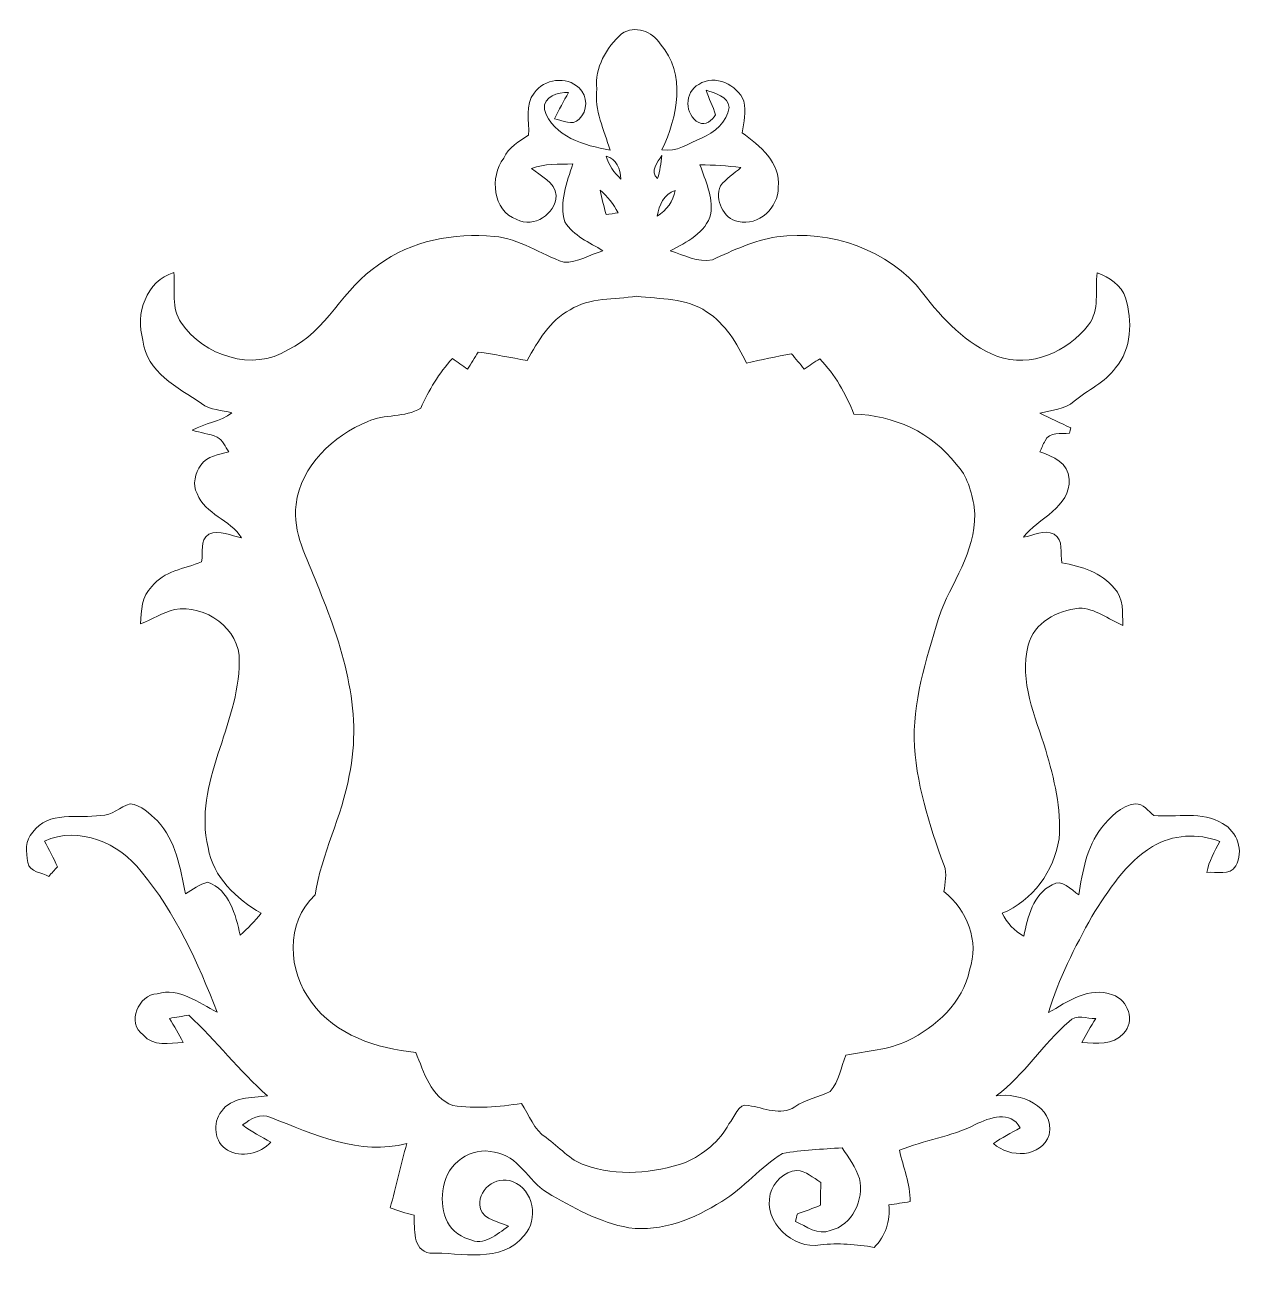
# Model space of a CAD drawing. Header units: centimetres. Extents: x -16.3 to 16.3, y -8.2 to 8.2.
# Drawn here: x -16.31 to -0.16, y -8.24 to 8.18 of the extents above; entities that cross this region are included whole.
import ezdxf

# ---------------------------------------------------------------- set-up
doc = ezdxf.new("R2010")
doc.units = ezdxf.units.CM
doc.header["$MEASUREMENT"] = 0
doc.layers.add('Layer 1', color=7, linetype='Continuous')

msp = doc.modelspace()

# ---------------------------------------------------------------- linework, layer by layer
at = {"layer": 'Layer 1', "color": 250, "lineweight": 9}
for points, knots in [([(-8.40781, 8.06272), (-8.22931, 8.18196), (-7.99859, 8.09658), (-7.89382, 7.9276), (-7.89382, 7.9276), (-7.54351, 7.53461), (-7.66804, 6.95888), (-7.87195, 6.52531), (-7.87195, 6.52531), (-7.68145, 6.48792), (-7.51705, 6.61068), (-7.34948, 6.68159), (-7.34948, 6.68159), (-7.17733, 6.75321), (-7.01011, 6.89291), (-6.98189, 7.08693), (-6.98189, 7.08693), (-6.99635, 7.23651), (-7.16992, 7.27108), (-7.28457, 7.31659), (-7.28457, 7.31659), (-7.25529, 7.20264), (-7.19426, 7.10069), (-7.16321, 6.9878), (-7.16321, 6.9878), (-7.20731, 6.91548), (-7.29374, 6.83964), (-7.38264, 6.88585), (-7.38264, 6.88585), (-7.57702, 6.98392), (-7.57526, 7.29084), (-7.38441, 7.39209), (-7.38441, 7.39209), (-7.16286, 7.53249), (-6.87923, 7.38891), (-6.78539, 7.16843), (-6.78539, 7.16843), (-6.75964, 7.03014), (-6.7861, 6.88832), (-6.80973, 6.75144), (-6.80973, 6.75144), (-6.57443, 6.57717), (-6.29785, 6.35845), (-6.33242, 6.02648), (-6.33242, 6.02648), (-6.32713, 5.75978), (-6.59101, 5.51213), (-6.86124, 5.57352), (-6.86124, 5.57352), (-7.06303, 5.61338), (-7.1745, 5.86279), (-7.09689, 6.04695), (-7.09689, 6.04695), (-7.02422, 6.14572), (-6.91556, 6.21028), (-6.82596, 6.29177), (-6.82596, 6.29177), (-7.00623, 6.31294), (-7.1872, 6.32458), (-7.36853, 6.32529), (-7.36853, 6.32529), (-7.2941, 6.11856), (-7.19743, 5.90548), (-7.2246, 5.68006), (-7.2246, 5.68006), (-7.28951, 5.42218), (-7.54704, 5.30222), (-7.76117, 5.18652), (-7.76117, 5.18652), (-7.57985, 5.13077), (-7.39816, 5.02777), (-7.20308, 5.06799), (-7.20308, 5.06799), (-6.92932, 5.19322), (-6.65169, 5.32375), (-6.35112, 5.37138), (-6.35112, 5.37138), (-5.63851, 5.46557), (-4.86804, 5.20697), (-4.4186, 4.62948), (-4.4186, 4.62948), (-4.15331, 4.28482), (-3.84463, 3.94827), (-3.42906, 3.78776), (-3.42906, 3.78776), (-2.9888, 3.6276), (-2.4956, 3.84879), (-2.22326, 4.20474), (-2.22326, 4.20474), (-2.06909, 4.40124), (-2.13647, 4.66547), (-2.1086, 4.89583), (-2.1086, 4.89583), (-1.94739, 4.83621), (-1.78546, 4.73391), (-1.73043, 4.56175), (-1.73043, 4.56175), (-1.63906, 4.25659), (-1.64647, 3.88689), (-1.86448, 3.6343), (-1.86448, 3.6343), (-2.00065, 3.43639), (-2.23455, 3.34749), (-2.41058, 3.19333), (-2.41058, 3.19333), (-2.53617, 3.07973), (-2.71045, 3.07761), (-2.86462, 3.03316), (-2.86462, 3.03316), (-2.72986, 2.9679), (-2.59332, 2.9044), (-2.4568, 2.84125), (-2.4568, 2.84125), (-2.46138, 2.82361), (-2.47021, 2.78868), (-2.47479, 2.77139), (-2.47479, 2.77139), (-2.58168, 2.75165), (-2.74503, 2.79504), (-2.79688, 2.67016), (-2.79688, 2.67016), (-2.82299, 2.62218), (-2.84416, 2.57207), (-2.86603, 2.52198), (-2.86603, 2.52198), (-2.69458, 2.46412), (-2.48467, 2.37311), (-2.47832, 2.16109), (-2.47832, 2.16109), (-2.45433, 1.78714), (-2.88966, 1.64533), (-3.08475, 1.39028), (-3.08475, 1.39028), (-2.95281, 1.41143), (-2.80817, 1.50316), (-2.67835, 1.4319), (-2.67835, 1.4319), (-2.54887, 1.35218), (-2.5972, 1.17966), (-2.57357, 1.05054), (-2.57357, 1.05054), (-2.31745, 1.00715), (-2.04757, 0.92601), (-1.8793, 0.71294), (-1.8793, 0.71294), (-1.7523, 0.58347), (-1.77347, 0.38979), (-1.76676, 0.22328), (-1.76676, 0.22328), (-1.95938, 0.30301), (-2.13012, 0.45012), (-2.34779, 0.45153), (-2.34779, 0.45153), (-2.63672, 0.41766), (-2.94364, 0.26491), (-3.02125, -0.04025), (-3.02125, -0.04025), (-3.14296, -0.51791), (-2.926, -0.98181), (-2.78842, -1.42913), (-2.78842, -1.42913), (-2.67694, -1.80978), (-2.5785, -2.20454), (-2.61131, -2.60423), (-2.61131, -2.60423), (-2.67694, -3.02968), (-2.96198, -3.42832), (-3.36486, -3.59307), (-3.36486, -3.59307), (-3.29959, -3.71936), (-3.2054, -3.82908), (-3.07805, -3.89681), (-3.07805, -3.89681), (-3.02725, -3.64458), (-2.95528, -3.34189), (-2.7034, -3.21383), (-2.7034, -3.21383), (-2.56792, -3.12705), (-2.45574, -3.28298), (-2.35061, -3.34895), (-2.35061, -3.34895), (-2.30193, -3.03956), (-2.24513, -2.7136), (-2.04828, -2.4596), (-2.04828, -2.4596), (-1.93469, -2.31707), (-1.79181, -2.1682), (-1.60166, -2.14104), (-1.60166, -2.14104), (-1.4983, -2.14315), (-1.4281, -2.23311), (-1.35825, -2.29767), (-1.35825, -2.29767), (-1.05486, -2.32307), (-0.71901, -2.23452), (-0.4449, -2.4028), (-0.4449, -2.4028), (-0.25264, -2.50581), (-0.15915, -2.77357), (-0.27169, -2.96513), (-0.27169, -2.96513), (-0.34648, -3.10059), (-0.52604, -3.03603), (-0.6534, -3.05226), (-0.6534, -3.05226), (-0.62905, -2.90339), (-0.55144, -2.77251), (-0.48336, -2.64092), (-0.48336, -2.64092), (-0.77581, -2.52698), (-1.10319, -2.54814), (-1.37589, -2.70725), (-1.37589, -2.70725), (-1.73325, -2.92385), (-1.95585, -3.29145), (-2.1774, -3.63329), (-2.1774, -3.63329), (-2.40035, -4.04285), (-2.62119, -4.45949), (-2.75243, -4.90928), (-2.75243, -4.90928), (-2.49984, -4.76287), (-2.20562, -4.55474), (-1.90364, -4.67468), (-1.90364, -4.67468), (-1.69727, -4.73501), (-1.5999, -5.02641), (-1.75689, -5.1848), (-1.75689, -5.1848), (-1.89659, -5.34496), (-2.11779, -5.31463), (-2.30793, -5.30616), (-2.30793, -5.30616), (-2.25607, -5.19539), (-2.19045, -5.09238), (-2.12589, -4.98901), (-2.12589, -4.98901), (-2.24478, -4.98936), (-2.38555, -4.92481), (-2.47868, -5.02746), (-2.47868, -5.02746), (-2.82969, -5.32733), (-3.07064, -5.73408), (-3.44388, -6.01242), (-3.44388, -6.01242), (-3.13273, -5.96409), (-2.66812, -6.1433), (-2.74256, -6.52712), (-2.74256, -6.52712), (-2.84768, -6.83369), (-3.26537, -6.83933), (-3.48163, -6.64354), (-3.48163, -6.64354), (-3.36838, -6.56663), (-3.24668, -6.50313), (-3.12779, -6.4354), (-3.12779, -6.4354), (-3.24668, -6.20221), (-3.53772, -6.29923), (-3.72222, -6.39342), (-3.72222, -6.39342), (-4.04043, -6.55464), (-4.3985, -6.59944), (-4.72693, -6.73209), (-4.72693, -6.73209), (-4.67507, -6.95787), (-4.58475, -7.17906), (-4.5837, -7.41401), (-4.5837, -7.41401), (-4.67754, -7.42847), (-4.77173, -7.44258), (-4.86522, -7.45705), (-4.86522, -7.45705), (-4.84793, -7.66554), (-4.90896, -7.87331), (-5.06101, -8.01973), (-5.06101, -8.01973), (-5.29702, -7.98057), (-5.5355, -7.96046), (-5.77398, -7.9862), (-5.77398, -7.9862), (-6.13945, -8.05112), (-6.52927, -7.68388), (-6.4379, -7.3117), (-6.4379, -7.3117), (-6.39451, -7.15295), (-6.25305, -7.01713), (-6.08689, -6.99914), (-6.08689, -6.99914), (-5.96589, -7.01113), (-5.86852, -7.09615), (-5.76904, -7.15895), (-5.76904, -7.15895), (-5.76974, -7.25914), (-5.77045, -7.36003), (-5.7708, -7.46093), (-5.7708, -7.46093), (-5.87134, -7.50361), (-5.97471, -7.53924), (-6.07842, -7.57346), (-6.07842, -7.57346), (-6.08477, -7.59957), (-6.09712, -7.65143), (-6.10347, -7.67753), (-6.10347, -7.67753), (-5.95989, -7.73609), (-5.80643, -7.86768), (-5.64239, -7.79571), (-5.64239, -7.79571), (-5.34853, -7.7308), (-5.19295, -7.38578), (-5.25539, -7.10744), (-5.25539, -7.10744), (-5.30619, -6.95857), (-5.39933, -6.8291), (-5.48611, -6.69963), (-5.48611, -6.69963), (-5.74963, -6.72009), (-6.01669, -6.72644), (-6.27633, -6.77477), (-6.27633, -6.77477), (-6.5702, -6.95187), (-6.78433, -7.2348), (-7.08031, -7.40977), (-7.08031, -7.40977), (-7.44332, -7.64155), (-7.87018, -7.81935), (-8.30904, -7.75973), (-8.30904, -7.75973), (-8.70168, -7.69058), (-9.05375, -7.49021), (-9.39453, -7.29371), (-9.39453, -7.29371), (-9.64501, -7.13955), (-9.77517, -6.79629), (-10.09198, -6.75996), (-10.09198, -6.75996), (-10.39466, -6.67247), (-10.72627, -6.912), (-10.76437, -7.21716), (-10.76437, -7.21716), (-10.82681, -7.4888), (-10.73156, -7.83239), (-10.42994, -7.90966), (-10.42994, -7.90966), (-10.23026, -8.00985), (-10.06058, -7.8451), (-9.90677, -7.73962), (-9.90677, -7.73962), (-10.03518, -7.67295), (-10.22603, -7.66377), (-10.27789, -7.50714), (-10.27789, -7.50714), (-10.34138, -7.26831), (-10.07186, -7.05735), (-9.85032, -7.14872), (-9.85032, -7.14872), (-9.57339, -7.25208), (-9.50001, -7.65072), (-9.69863, -7.86274), (-9.69863, -7.86274), (-9.99884, -8.24303), (-10.53048, -8.08146), (-10.94711, -8.09804), (-10.94711, -8.09804), (-11.18312, -8.04971), (-11.14643, -7.77631), (-11.1556, -7.59216), (-11.1556, -7.59216), (-11.26426, -7.56888), (-11.37009, -7.53501), (-11.47345, -7.49409), (-11.47345, -7.49409), (-11.38949, -7.21222), (-11.33693, -6.92259), (-11.2505, -6.64178), (-11.2505, -6.64178), (-11.87844, -6.81217), (-12.48205, -6.51971), (-13.05355, -6.29888), (-13.05355, -6.29888), (-13.19007, -6.23079), (-13.32025, -6.31969), (-13.42749, -6.39765), (-13.42749, -6.39765), (-13.31143, -6.48832), (-13.17808, -6.55111), (-13.05213, -6.62696), (-13.05213, -6.62696), (-13.19607, -6.77689), (-13.44372, -6.83898), (-13.62822, -6.73173), (-13.62822, -6.73173), (-13.80179, -6.62978), (-13.83142, -6.36908), (-13.7076, -6.21774), (-13.7076, -6.21774), (-13.57425, -6.02336), (-13.30966, -6.03994), (-13.09941, -6.01242), (-13.09941, -6.01242), (-13.47159, -5.68081), (-13.77392, -5.28182), (-14.1394, -4.94315), (-14.1394, -4.94315), (-14.22477, -4.9562), (-14.31014, -4.96996), (-14.39516, -4.98478), (-14.39516, -4.98478), (-14.33519, -5.09061), (-14.26922, -5.19362), (-14.21524, -5.30298), (-14.21524, -5.30298), (-14.39657, -5.31568), (-14.61, -5.36472), (-14.74441, -5.20315), (-14.74441, -5.20315), (-14.96595, -5.05003), (-14.81003, -4.66869), (-14.55744, -4.65952), (-14.55744, -4.65952), (-14.26922, -4.57168), (-14.00605, -4.77982), (-13.76404, -4.90399), (-13.76404, -4.90399), (-14.0198, -4.24606), (-14.31367, -3.58531), (-14.76946, -3.03921), (-14.76946, -3.03921), (-15.06085, -2.66174), (-15.59425, -2.42996), (-16.05357, -2.63493), (-16.05357, -2.63493), (-15.99323, -2.74782), (-15.9301, -2.85894), (-15.88106, -2.97747), (-15.88106, -2.97747), (-15.91881, -3.0191), (-15.95655, -3.06108), (-15.99395, -3.10342), (-15.99395, -3.10342), (-16.0825, -3.05332), (-16.25006, -3.04873), (-16.27264, -2.91997), (-16.27264, -2.91997), (-16.29734, -2.78627), (-16.3125, -2.62328), (-16.2056, -2.51816), (-16.2056, -2.51816), (-16.00241, -2.22817), (-15.60201, -2.34106), (-15.3078, -2.29661), (-15.3078, -2.29661), (-15.15469, -2.30367), (-15.05415, -2.17526), (-14.91551, -2.14315), (-14.91551, -2.14315), (-14.76875, -2.15727), (-14.65833, -2.27298), (-14.55638, -2.36858), (-14.55638, -2.36858), (-14.30696, -2.63105), (-14.25616, -2.99617), (-14.18208, -3.33448), (-14.18208, -3.33448), (-14.08577, -3.28157), (-13.99828, -3.20537), (-13.88857, -3.18173), (-13.88857, -3.18173), (-13.60141, -3.28368), (-13.51921, -3.616), (-13.45959, -3.88057), (-13.45959, -3.88057), (-13.35658, -3.79486), (-13.26592, -3.69573), (-13.18196, -3.59201), (-13.18196, -3.59201), (-13.5111, -3.3994), (-13.81625, -3.11506), (-13.8854, -2.72242), (-13.8854, -2.72242), (-14.08401, -1.86128), (-13.473, -1.1014), (-13.47088, -0.25509), (-13.47088, -0.25509), (-13.45889, 0.18694), (-13.9235, 0.49739), (-14.33095, 0.4353), (-14.33095, 0.4353), (-14.48759, 0.38944), (-14.62693, 0.30124), (-14.77898, 0.24374), (-14.77898, 0.24374), (-14.76628, 0.41307), (-14.7691, 0.61275), (-14.62835, 0.73657), (-14.62835, 0.73657), (-14.47453, 0.94612), (-14.19337, 0.97117), (-13.97147, 1.06607), (-13.97147, 1.06607), (-13.94078, 1.18636), (-14.00252, 1.35358), (-13.87481, 1.43049), (-13.87481, 1.43049), (-13.73194, 1.49328), (-13.58201, 1.41038), (-13.44054, 1.38428), (-13.44054, 1.38428), (-13.59294, 1.62698), (-13.9242, 1.69084), (-14.02862, 1.96953), (-14.02862, 1.96953), (-14.10059, 2.08736), (-14.04979, 2.24082), (-13.981, 2.34772), (-13.981, 2.34772), (-13.89915, 2.47048), (-13.74111, 2.48459), (-13.61093, 2.52092), (-13.61093, 2.52092), (-13.65644, 2.58972), (-13.68749, 2.67721), (-13.76333, 2.71849), (-13.76333, 2.71849), (-13.87023, 2.76116), (-13.98558, 2.7767), (-14.0953, 2.80949), (-14.0953, 2.80949), (-13.92667, 2.90264), (-13.72418, 2.91992), (-13.56931, 3.03916), (-13.56931, 3.03916), (-13.70407, 3.0755), (-13.85435, 3.07515), (-13.97112, 3.16193), (-13.97112, 3.16193), (-14.28298, 3.37783), (-14.7056, 3.57503), (-14.74723, 4.00224), (-14.74723, 4.00224), (-14.85412, 4.3455), (-14.70313, 4.79106), (-14.33836, 4.89759), (-14.33836, 4.89759), (-14.31331, 4.67288), (-14.37999, 4.42699), (-14.23853, 4.22943), (-14.23853, 4.22943), (-13.94184, 3.79587), (-13.29273, 3.58173), (-12.82741, 3.87419), (-12.82741, 3.87419), (-12.30777, 4.11654), (-12.09681, 4.69862), (-11.62621, 5.00061), (-11.62621, 5.00061), (-11.193, 5.32375), (-10.62502, 5.42676), (-10.09586, 5.37667), (-10.09586, 5.37667), (-9.7586, 5.35091), (-9.48026, 5.14278), (-9.17086, 5.03446), (-9.17086, 5.03446), (-8.98955, 5.02742), (-8.82444, 5.13431), (-8.65476, 5.18828), (-8.65476, 5.18828), (-8.83326, 5.298), (-9.0474, 5.38408), (-9.15782, 5.57105), (-9.15782, 5.57105), (-9.2372, 5.83069), (-9.12889, 6.09316), (-9.05269, 6.33975), (-9.05269, 6.33975), (-9.23613, 6.32776), (-9.42699, 6.34504), (-9.60231, 6.27943), (-9.60231, 6.27943), (-9.47919, 6.17641), (-9.28941, 6.10057), (-9.27212, 5.91853), (-9.27212, 5.91853), (-9.282, 5.67335), (-9.56845, 5.48462), (-9.796, 5.60209), (-9.796, 5.60209), (-10.11667, 5.72168), (-10.15477, 6.16371), (-9.96849, 6.41489), (-9.96849, 6.41489), (-9.90324, 6.55883), (-9.7653, 6.63785), (-9.63971, 6.71969), (-9.63971, 6.71969), (-9.62172, 6.90349), (-9.69545, 7.12221), (-9.56387, 7.27743), (-9.56387, 7.27743), (-9.43722, 7.46546), (-9.13242, 7.50744), (-8.97085, 7.34481), (-8.97085, 7.34481), (-8.85337, 7.2411), (-8.85301, 7.03613), (-8.9705, 6.93206), (-8.9705, 6.93206), (-9.05551, 6.83399), (-9.19098, 6.9176), (-9.29364, 6.93383), (-9.29364, 6.93383), (-9.24037, 7.05554), (-9.17086, 7.16878), (-9.11019, 7.28661), (-9.11019, 7.28661), (-9.24777, 7.29084), (-9.44639, 7.23298), (-9.43015, 7.06083), (-9.43015, 7.06083), (-9.31304, 6.69465), (-8.89606, 6.5814), (-8.55951, 6.52214), (-8.55951, 6.52214), (-8.641, 6.78743), (-8.76624, 7.04531), (-8.7366, 7.33282), (-8.7366, 7.33282), (-8.76412, 7.61504), (-8.6089, 7.87927), (-8.40781, 8.06272), (-8.40781, 8.06272), (-8.40781, 8.06272), (-8.40781, 8.06272), (-8.40781, 8.06272)], [0, 0, 0, 0, 0.00625, 0.00625, 0.00625, 0.00625, 0.0125, 0.0125, 0.0125, 0.0125, 0.01875, 0.01875, 0.01875, 0.01875, 0.025, 0.025, 0.025, 0.025, 0.03125, 0.03125, 0.03125, 0.03125, 0.0375, 0.0375, 0.0375, 0.0375, 0.04375, 0.04375, 0.04375, 0.04375, 0.05, 0.05, 0.05, 0.05, 0.05625, 0.05625, 0.05625, 0.05625, 0.0625, 0.0625, 0.0625, 0.0625, 0.06875, 0.06875, 0.06875, 0.06875, 0.075, 0.075, 0.075, 0.075, 0.08125, 0.08125, 0.08125, 0.08125, 0.0875, 0.0875, 0.0875, 0.0875, 0.09375, 0.09375, 0.09375, 0.09375, 0.1, 0.1, 0.1, 0.1, 0.10625, 0.10625, 0.10625, 0.10625, 0.1125, 0.1125, 0.1125, 0.1125, 0.11875, 0.11875, 0.11875, 0.11875, 0.125, 0.125, 0.125, 0.125, 0.13125, 0.13125, 0.13125, 0.13125, 0.1375, 0.1375, 0.1375, 0.1375, 0.14375, 0.14375, 0.14375, 0.14375, 0.15, 0.15, 0.15, 0.15, 0.15625, 0.15625, 0.15625, 0.15625, 0.1625, 0.1625, 0.1625, 0.1625, 0.16875, 0.16875, 0.16875, 0.16875, 0.175, 0.175, 0.175, 0.175, 0.18125, 0.18125, 0.18125, 0.18125, 0.1875, 0.1875, 0.1875, 0.1875, 0.19375, 0.19375, 0.19375, 0.19375, 0.2, 0.2, 0.2, 0.2, 0.20625, 0.20625, 0.20625, 0.20625, 0.2125, 0.2125, 0.2125, 0.2125, 0.21875, 0.21875, 0.21875, 0.21875, 0.225, 0.225, 0.225, 0.225, 0.23125, 0.23125, 0.23125, 0.23125, 0.2375, 0.2375, 0.2375, 0.2375, 0.24375, 0.24375, 0.24375, 0.24375, 0.25, 0.25, 0.25, 0.25, 0.25625, 0.25625, 0.25625, 0.25625, 0.2625, 0.2625, 0.2625, 0.2625, 0.26875, 0.26875, 0.26875, 0.26875, 0.275, 0.275, 0.275, 0.275, 0.28125, 0.28125, 0.28125, 0.28125, 0.2875, 0.2875, 0.2875, 0.2875, 0.29375, 0.29375, 0.29375, 0.29375, 0.3, 0.3, 0.3, 0.3, 0.30625, 0.30625, 0.30625, 0.30625, 0.3125, 0.3125, 0.3125, 0.3125, 0.31875, 0.31875, 0.31875, 0.31875, 0.325, 0.325, 0.325, 0.325, 0.33125, 0.33125, 0.33125, 0.33125, 0.3375, 0.3375, 0.3375, 0.3375, 0.34375, 0.34375, 0.34375, 0.34375, 0.35, 0.35, 0.35, 0.35, 0.35625, 0.35625, 0.35625, 0.35625, 0.3625, 0.3625, 0.3625, 0.3625, 0.36875, 0.36875, 0.36875, 0.36875, 0.375, 0.375, 0.375, 0.375, 0.38125, 0.38125, 0.38125, 0.38125, 0.3875, 0.3875, 0.3875, 0.3875, 0.39375, 0.39375, 0.39375, 0.39375, 0.4, 0.4, 0.4, 0.4, 0.40625, 0.40625, 0.40625, 0.40625, 0.4125, 0.4125, 0.4125, 0.4125, 0.41875, 0.41875, 0.41875, 0.41875, 0.425, 0.425, 0.425, 0.425, 0.43125, 0.43125, 0.43125, 0.43125, 0.4375, 0.4375, 0.4375, 0.4375, 0.44375, 0.44375, 0.44375, 0.44375, 0.45, 0.45, 0.45, 0.45, 0.45625, 0.45625, 0.45625, 0.45625, 0.4625, 0.4625, 0.4625, 0.4625, 0.46875, 0.46875, 0.46875, 0.46875, 0.475, 0.475, 0.475, 0.475, 0.48125, 0.48125, 0.48125, 0.48125, 0.4875, 0.4875, 0.4875, 0.4875, 0.49375, 0.49375, 0.49375, 0.49375, 0.5, 0.5, 0.5, 0.5, 0.50625, 0.50625, 0.50625, 0.50625, 0.5125, 0.5125, 0.5125, 0.5125, 0.51875, 0.51875, 0.51875, 0.51875, 0.525, 0.525, 0.525, 0.525, 0.53125, 0.53125, 0.53125, 0.53125, 0.5375, 0.5375, 0.5375, 0.5375, 0.54375, 0.54375, 0.54375, 0.54375, 0.55, 0.55, 0.55, 0.55, 0.55625, 0.55625, 0.55625, 0.55625, 0.5625, 0.5625, 0.5625, 0.5625, 0.56875, 0.56875, 0.56875, 0.56875, 0.575, 0.575, 0.575, 0.575, 0.58125, 0.58125, 0.58125, 0.58125, 0.5875, 0.5875, 0.5875, 0.5875, 0.59375, 0.59375, 0.59375, 0.59375, 0.6, 0.6, 0.6, 0.6, 0.60625, 0.60625, 0.60625, 0.60625, 0.6125, 0.6125, 0.6125, 0.6125, 0.61875, 0.61875, 0.61875, 0.61875, 0.625, 0.625, 0.625, 0.625, 0.63125, 0.63125, 0.63125, 0.63125, 0.6375, 0.6375, 0.6375, 0.6375, 0.64375, 0.64375, 0.64375, 0.64375, 0.65, 0.65, 0.65, 0.65, 0.65625, 0.65625, 0.65625, 0.65625, 0.6625, 0.6625, 0.6625, 0.6625, 0.66875, 0.66875, 0.66875, 0.66875, 0.675, 0.675, 0.675, 0.675, 0.68125, 0.68125, 0.68125, 0.68125, 0.6875, 0.6875, 0.6875, 0.6875, 0.69375, 0.69375, 0.69375, 0.69375, 0.7, 0.7, 0.7, 0.7, 0.70625, 0.70625, 0.70625, 0.70625, 0.7125, 0.7125, 0.7125, 0.7125, 0.71875, 0.71875, 0.71875, 0.71875, 0.725, 0.725, 0.725, 0.725, 0.73125, 0.73125, 0.73125, 0.73125, 0.7375, 0.7375, 0.7375, 0.7375, 0.74375, 0.74375, 0.74375, 0.74375, 0.75, 0.75, 0.75, 0.75, 0.75625, 0.75625, 0.75625, 0.75625, 0.7625, 0.7625, 0.7625, 0.7625, 0.76875, 0.76875, 0.76875, 0.76875, 0.775, 0.775, 0.775, 0.775, 0.78125, 0.78125, 0.78125, 0.78125, 0.7875, 0.7875, 0.7875, 0.7875, 0.79375, 0.79375, 0.79375, 0.79375, 0.8, 0.8, 0.8, 0.8, 0.80625, 0.80625, 0.80625, 0.80625, 0.8125, 0.8125, 0.8125, 0.8125, 0.81875, 0.81875, 0.81875, 0.81875, 0.825, 0.825, 0.825, 0.825, 0.83125, 0.83125, 0.83125, 0.83125, 0.8375, 0.8375, 0.8375, 0.8375, 0.84375, 0.84375, 0.84375, 0.84375, 0.85, 0.85, 0.85, 0.85, 0.85625, 0.85625, 0.85625, 0.85625, 0.8625, 0.8625, 0.8625, 0.8625, 0.86875, 0.86875, 0.86875, 0.86875, 0.875, 0.875, 0.875, 0.875, 0.88125, 0.88125, 0.88125, 0.88125, 0.8875, 0.8875, 0.8875, 0.8875, 0.89375, 0.89375, 0.89375, 0.89375, 0.9, 0.9, 0.9, 0.9, 0.90625, 0.90625, 0.90625, 0.90625, 0.9125, 0.9125, 0.9125, 0.9125, 0.91875, 0.91875, 0.91875, 0.91875, 0.925, 0.925, 0.925, 0.925, 0.93125, 0.93125, 0.93125, 0.93125, 0.9375, 0.9375, 0.9375, 0.9375, 0.94375, 0.94375, 0.94375, 0.94375, 0.95, 0.95, 0.95, 0.95, 0.95625, 0.95625, 0.95625, 0.95625, 0.9625, 0.9625, 0.9625, 0.9625, 0.96875, 0.96875, 0.96875, 0.96875, 0.975, 0.975, 0.975, 0.975, 0.98125, 0.98125, 0.98125, 0.98125, 0.9875, 0.9875, 0.9875, 0.9875, 1, 1, 1, 1]), ([(-8.61313, 6.44276), (-8.57433, 6.32599), (-8.508, 6.22051), (-8.41628, 6.13796), (-8.41628, 6.13796), (-8.42651, 6.27025), (-8.4699, 6.40537), (-8.61313, 6.44276), (-8.61313, 6.44276), (-8.61313, 6.44276), (-8.61313, 6.44276), (-8.61313, 6.44276)], [0, 0, 0, 0, 0.25, 0.25, 0.25, 0.25, 0.5, 0.5, 0.5, 0.5, 1, 1, 1, 1]), ([(-7.93015, 6.14466), (-7.89488, 6.24238), (-7.88747, 6.35139), (-7.87265, 6.45123), (-7.87265, 6.45123), (-7.9291, 6.36303), (-8.03951, 6.23921), (-7.93015, 6.14466), (-7.93015, 6.14466), (-7.93015, 6.14466), (-7.93015, 6.14466), (-7.93015, 6.14466)], [0, 0, 0, 0, 0.25, 0.25, 0.25, 0.25, 0.5, 0.5, 0.5, 0.5, 1, 1, 1, 1]), ([(-8.69215, 5.98838), (-8.66816, 5.88114), (-8.6403, 5.7746), (-8.61207, 5.66771), (-8.61207, 5.66771), (-8.57256, 5.67335), (-8.49354, 5.68429), (-8.45403, 5.68993), (-8.45403, 5.68993), (-8.51188, 5.80494), (-8.59055, 5.90901), (-8.69215, 5.98838), (-8.69215, 5.98838), (-8.69215, 5.98838), (-8.69215, 5.98838), (-8.69215, 5.98838)], [0, 0, 0, 0, 0.2, 0.2, 0.2, 0.2, 0.4, 0.4, 0.4, 0.4, 0.6, 0.6, 0.6, 0.6, 1, 1, 1, 1]), ([(-7.93439, 5.64725), (-7.8088, 5.72133), (-7.72413, 5.8441), (-7.69697, 5.98768), (-7.69697, 5.98768), (-7.84619, 5.93653), (-7.91075, 5.79189), (-7.93439, 5.64725), (-7.93439, 5.64725), (-7.93439, 5.64725), (-7.93439, 5.64725), (-7.93439, 5.64725)], [0, 0, 0, 0, 0.25, 0.25, 0.25, 0.25, 0.5, 0.5, 0.5, 0.5, 1, 1, 1, 1]), ([(-9.08938, 4.40582), (-9.35925, 4.26401), (-9.51166, 3.98778), (-9.65982, 3.73343), (-9.65982, 3.73343), (-9.87608, 3.76976), (-10.0902, 3.81598), (-10.30717, 3.84561), (-10.30717, 3.84561), (-10.35374, 3.76871), (-10.39925, 3.69145), (-10.44934, 3.61701), (-10.44934, 3.61701), (-10.51531, 3.66464), (-10.58128, 3.71226), (-10.64795, 3.75883), (-10.64795, 3.75883), (-10.82716, 3.56586), (-10.9591, 3.33796), (-11.06811, 3.10054), (-11.06811, 3.10054), (-11.27378, 2.97284), (-11.54895, 3.02717), (-11.76908, 2.9231), (-11.76908, 2.9231), (-12.23087, 2.73613), (-12.65385, 2.34101), (-12.71946, 1.8263), (-12.71946, 1.8263), (-12.76921, 1.44883), (-12.57236, 1.11016), (-12.44077, 0.77044), (-12.44077, 0.77044), (-12.1141, -0.02578), (-11.82376, -0.89891), (-12.01638, -1.76674), (-12.01638, -1.76674), (-12.10563, -2.31143), (-12.38609, -2.80355), (-12.46617, -3.34895), (-12.46617, -3.34895), (-12.86446, -3.71619), (-12.82953, -4.36213), (-12.5138, -4.77064), (-12.5138, -4.77064), (-12.19594, -5.2102), (-11.64984, -5.38236), (-11.13338, -5.43739), (-11.13338, -5.43739), (-11.02437, -5.69774), (-10.93406, -6.02759), (-10.64125, -6.14048), (-10.64125, -6.14048), (-10.34033, -6.18528), (-10.03165, -6.15988), (-9.73179, -6.11155), (-9.73179, -6.11155), (-9.63513, -6.2696), (-9.56704, -6.45974), (-9.40653, -6.56593), (-9.40653, -6.56593), (-9.23331, -6.68728), (-9.0975, -6.86226), (-8.89041, -6.93246), (-8.89041, -6.93246), (-8.46214, -7.08063), (-7.98413, -7.04112), (-7.5608, -6.89366), (-7.5608, -6.89366), (-7.32232, -6.78747), (-7.10783, -6.61673), (-6.98506, -6.38248), (-6.98506, -6.38248), (-6.90957, -6.31052), (-6.869, -6.09638), (-6.72365, -6.14083), (-6.72365, -6.14083), (-6.52292, -6.16658), (-6.29891, -6.28582), (-6.11229, -6.15741), (-6.11229, -6.15741), (-5.97118, -6.05652), (-5.79444, -6.03253), (-5.64239, -5.95421), (-5.64239, -5.95421), (-5.52774, -5.81733), (-5.50022, -5.63354), (-5.43813, -5.47197), (-5.43813, -5.47197), (-5.16402, -5.41834), (-4.87545, -5.40776), (-4.62109, -5.28252), (-4.62109, -5.28252), (-4.24045, -5.09343), (-3.88732, -4.7784), (-3.79595, -4.34555), (-3.79595, -4.34555), (-3.66895, -3.96278), (-3.82453, -3.54509), (-4.13673, -3.30556), (-4.13673, -3.30556), (-4.12508, -3.19055), (-4.09017, -3.07025), (-4.13568, -2.95807), (-4.13568, -2.95807), (-4.33428, -2.41585), (-4.51068, -1.85705), (-4.53326, -1.27532), (-4.53326, -1.27532), (-4.53008, -0.69183), (-4.34381, -0.13373), (-4.17519, 0.41766), (-4.17519, 0.41766), (-3.98997, 0.85969), (-3.67918, 1.28444), (-3.73421, 1.78926), (-3.73421, 1.78926), (-3.77267, 1.99246), (-3.82594, 2.20483), (-3.97305, 2.359), (-3.97305, 2.359), (-4.29301, 2.7767), (-4.80559, 3.012), (-5.32912, 3.02082), (-5.32912, 3.02082), (-5.43707, 3.29069), (-5.57642, 3.54681), (-5.78244, 3.75495), (-5.78244, 3.75495), (-5.85159, 3.71191), (-5.91967, 3.6664), (-5.98705, 3.62019), (-5.98705, 3.62019), (-6.0442, 3.68757), (-6.09994, 3.75565), (-6.15745, 3.82233), (-6.15745, 3.82233), (-6.35676, 3.78493), (-6.55432, 3.7426), (-6.75223, 3.69956), (-6.75223, 3.69956), (-6.87676, 3.95956), (-7.03163, 4.21956), (-7.28034, 4.37901), (-7.28034, 4.37901), (-7.55268, 4.56493), (-7.89523, 4.54481), (-8.20814, 4.58362), (-8.20814, 4.58362), (-8.50236, 4.54094), (-8.82796, 4.57022), (-9.08938, 4.40582)], [0, 0, 0, 0, 0.02564103, 0.02564103, 0.02564103, 0.02564103, 0.05128205, 0.05128205, 0.05128205, 0.05128205, 0.07692308, 0.07692308, 0.07692308, 0.07692308, 0.1025641, 0.1025641, 0.1025641, 0.1025641, 0.12820513, 0.12820513, 0.12820513, 0.12820513, 0.15384615, 0.15384615, 0.15384615, 0.15384615, 0.17948718, 0.17948718, 0.17948718, 0.17948718, 0.20512821, 0.20512821, 0.20512821, 0.20512821, 0.23076923, 0.23076923, 0.23076923, 0.23076923, 0.25641026, 0.25641026, 0.25641026, 0.25641026, 0.28205128, 0.28205128, 0.28205128, 0.28205128, 0.30769231, 0.30769231, 0.30769231, 0.30769231, 0.33333333, 0.33333333, 0.33333333, 0.33333333, 0.35897436, 0.35897436, 0.35897436, 0.35897436, 0.38461538, 0.38461538, 0.38461538, 0.38461538, 0.41025641, 0.41025641, 0.41025641, 0.41025641, 0.43589744, 0.43589744, 0.43589744, 0.43589744, 0.46153846, 0.46153846, 0.46153846, 0.46153846, 0.48717949, 0.48717949, 0.48717949, 0.48717949, 0.51282051, 0.51282051, 0.51282051, 0.51282051, 0.53846154, 0.53846154, 0.53846154, 0.53846154, 0.56410256, 0.56410256, 0.56410256, 0.56410256, 0.58974359, 0.58974359, 0.58974359, 0.58974359, 0.61538462, 0.61538462, 0.61538462, 0.61538462, 0.64102564, 0.64102564, 0.64102564, 0.64102564, 0.66666667, 0.66666667, 0.66666667, 0.66666667, 0.69230769, 0.69230769, 0.69230769, 0.69230769, 0.71794872, 0.71794872, 0.71794872, 0.71794872, 0.74358974, 0.74358974, 0.74358974, 0.74358974, 0.76923077, 0.76923077, 0.76923077, 0.76923077, 0.79487179, 0.79487179, 0.79487179, 0.79487179, 0.82051282, 0.82051282, 0.82051282, 0.82051282, 0.84615385, 0.84615385, 0.84615385, 0.84615385, 0.87179487, 0.87179487, 0.87179487, 0.87179487, 0.8974359, 0.8974359, 0.8974359, 0.8974359, 0.92307692, 0.92307692, 0.92307692, 0.92307692, 0.94871795, 0.94871795, 0.94871795, 0.94871795, 1, 1, 1, 1])]:
    msp.add_open_spline(points, degree=3, knots=knots, dxfattribs=at)

doc.saveas('drawing.dxf')
